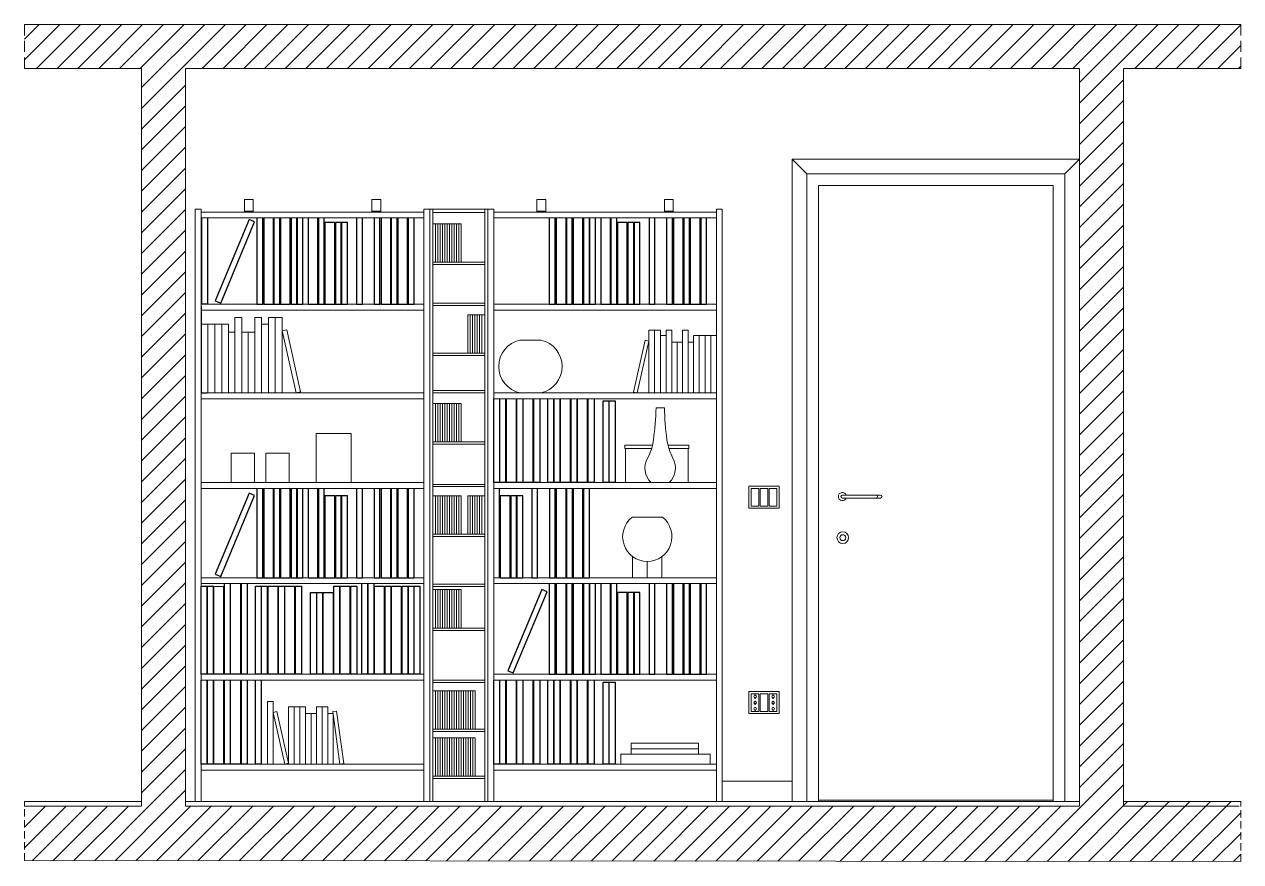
# Model space of a CAD drawing. Header units: millimetres. Extents: x 3592 to 4978, y 1078 to 1921.
# Drawn here: x 3592 to 4007, y 1629.5 to 1914.9 of the extents above; entities that cross this region are included whole.
import ezdxf

# ---------------------------------------------------------------- set-up
doc = ezdxf.new("R2010")
doc.units = ezdxf.units.MM
doc.header["$MEASUREMENT"] = 0
doc.linetypes.add('CONTINUA', pattern=[0])
doc.linetypes.add('HIDDEN', pattern=[0.375, 0.25, -0.125])
doc.layers.get('0').update_dxf_attribs({"plot": 0})
doc.layers.add('A-FURN', color=8, linetype='Continuous', lineweight=18)
doc.layers.add('ARREDI_attrezzature_furniture', color=254, linetype='Continuous', lineweight=9)
pattern_1 = [(45, (-15, 4e-05), (-3.535534, 3.535534), [])]

msp = doc.modelspace()

# ---------------------------------------------------------------- hatches: boundary and pattern name
at = {"layer": 'A-FURN'}
h = msp.add_hatch(dxfattribs=at)
h.set_pattern_fill('ANSI31', color=4, scale=39.999999)
h.set_pattern_definition(pattern_1)
h.paths.add_polyline_path([(4006.99, 1914.94), (3591.99, 1914.94), (3591.99, 1899.94), (3631.99, 1899.94), (3631.99, 1649.94), (3646.99, 1649.94), (3646.99, 1899.94), (3951.99, 1899.94), (3951.99, 1649.94), (3966.99, 1649.94), (3966.99, 1899.94), (4006.99, 1899.94)])
h = msp.add_hatch(dxfattribs=at)
h.set_pattern_fill('ANSI31', color=4, scale=39.999999)
h.set_pattern_definition(pattern_1)
h.paths.add_polyline_path([(4006.99, 1649.94), (3951.99, 1649.94), (3951.99, 1648.44), (3646.99, 1648.44), (3646.99, 1649.94), (3631.99, 1649.94), (3631.99, 1648.44), (3591.99, 1648.44), (3591.99, 1629.91), (4006.99, 1629.47)])

# ---------------------------------------------------------------- linework, layer by layer
at = {"color": 6}
for points in [[(3652.53, 1819.51), (3652.53, 1848.94)], [(3654.53, 1848.94), (3654.53, 1819.51), (3652.53, 1819.51)], [(3658.99, 1819.9), (3670.56, 1847.58), (3668.72, 1848.35), (3657.14, 1820.67), (3658.99, 1819.9)], [(3671.31, 1848.94), (3671.31, 1819.51), (3673.31, 1819.51)], [(3673.31, 1819.51), (3673.31, 1848.94)], [(3673.68, 1848.94), (3673.68, 1819.51), (3677.01, 1819.51)], [(3677.01, 1819.51), (3677.01, 1848.94)], [(3677.15, 1848.94), (3677.15, 1819.51), (3679.15, 1819.51)], [(3679.15, 1819.51), (3679.15, 1848.94)], [(3679.41, 1848.94), (3679.41, 1819.51), (3682.73, 1819.51)], [(3682.73, 1819.51), (3682.73, 1848.94)], [(3682.98, 1848.94), (3682.98, 1819.51), (3684.98, 1819.51)], [(3684.98, 1819.51), (3684.98, 1848.94)], [(3685.06, 1848.94), (3685.06, 1819.51), (3687.06, 1819.51)], [(3687.06, 1819.51), (3687.06, 1848.94)], [(3688.84, 1848.94), (3688.84, 1819.51), (3692.16, 1819.51)], [(3692.16, 1819.51), (3692.16, 1848.94)], [(3692.31, 1848.94), (3692.31, 1819.51), (3694.31, 1819.51)], [(3694.31, 1819.51), (3694.31, 1848.94)], [(3697.89, 1819.51), (3697.89, 1847.4), (3694.57, 1847.4), (3694.57, 1819.51), (3697.89, 1819.51)], [(3700.14, 1819.51), (3700.14, 1847.4), (3698.14, 1847.4), (3698.14, 1819.51), (3700.14, 1819.51)], [(3702.22, 1819.51), (3702.22, 1847.4), (3700.22, 1847.4), (3700.22, 1819.51), (3702.22, 1819.51)], [(3705.32, 1848.94), (3705.32, 1819.51), (3707.32, 1819.51)], [(3707.32, 1819.51), (3707.32, 1848.94)], [(3711.32, 1848.94), (3711.32, 1819.51), (3713.32, 1819.51)], [(3713.32, 1819.51), (3713.32, 1848.94)], [(3713.69, 1848.94), (3713.69, 1819.51), (3717.01, 1819.51)], [(3717.01, 1819.51), (3717.01, 1848.94)], [(3717.15, 1848.94), (3717.15, 1819.51), (3719.15, 1819.51)], [(3719.15, 1819.51), (3719.15, 1848.94)], [(3719.41, 1848.94), (3719.41, 1819.51), (3722.73, 1819.51)], [(3722.73, 1819.51), (3722.73, 1848.94)], [(3722.98, 1848.94), (3722.98, 1819.51), (3724.98, 1819.51)], [(3724.98, 1819.51), (3724.98, 1848.94)], [(3771.11, 1848.94), (3771.11, 1819.51), (3773.11, 1819.51)], [(3773.11, 1819.51), (3773.11, 1848.94)], [(3773.48, 1848.94), (3773.48, 1819.51), (3776.81, 1819.51)], [(3776.81, 1819.51), (3776.81, 1848.94)], [(3776.95, 1848.94), (3776.95, 1819.51), (3778.95, 1819.51)], [(3778.95, 1819.51), (3778.95, 1848.94)], [(3779.21, 1848.94), (3779.21, 1819.51), (3782.53, 1819.51)], [(3782.53, 1819.51), (3782.53, 1848.94)], [(3782.78, 1848.94), (3782.78, 1819.51), (3784.78, 1819.51)], [(3784.78, 1819.51), (3784.78, 1848.94)], [(3784.86, 1848.94), (3784.86, 1819.51), (3786.86, 1819.51)], [(3786.86, 1819.51), (3786.86, 1848.94)], [(3788.64, 1848.94), (3788.64, 1819.51), (3791.96, 1819.51)], [(3791.96, 1819.51), (3791.96, 1848.94)], [(3792.11, 1848.94), (3792.11, 1819.51), (3794.11, 1819.51)], [(3794.11, 1819.51), (3794.11, 1848.94)], [(3797.69, 1819.51), (3797.69, 1847.4), (3794.37, 1847.4), (3794.37, 1819.51), (3797.69, 1819.51)], [(3799.94, 1819.51), (3799.94, 1847.4), (3797.94, 1847.4), (3797.94, 1819.51), (3799.94, 1819.51)], [(3802.02, 1819.51), (3802.02, 1847.4), (3800.02, 1847.4), (3800.02, 1819.51), (3802.02, 1819.51)], [(3805.12, 1848.94), (3805.12, 1819.51), (3807.12, 1819.51)], [(3807.12, 1819.51), (3807.12, 1848.94)], [(3811.12, 1848.94), (3811.12, 1819.51), (3813.12, 1819.51)], [(3813.12, 1819.51), (3813.12, 1848.94)], [(3813.49, 1848.94), (3813.49, 1819.51), (3816.81, 1819.51)], [(3816.81, 1819.51), (3816.81, 1848.94)], [(3816.95, 1848.94), (3816.95, 1819.51), (3818.95, 1819.51)], [(3818.95, 1819.51), (3818.95, 1848.94)], [(3819.21, 1848.94), (3819.21, 1819.51), (3822.53, 1819.51)], [(3822.53, 1819.51), (3822.53, 1848.94)], [(3822.78, 1848.94), (3822.78, 1819.51), (3824.78, 1819.51)], [(3824.78, 1819.51), (3824.78, 1848.94)], [(3752.12, 1758.71), (3752.12, 1787.29)], [(3754.12, 1787.29), (3754.12, 1758.71), (3752.12, 1758.71)], [(3754.2, 1758.71), (3754.2, 1787.29)], [(3756.2, 1787.29), (3756.2, 1758.71), (3754.2, 1758.71)], [(3756.45, 1758.71), (3756.45, 1787.29)], [(3759.77, 1787.29), (3759.77, 1758.71), (3756.45, 1758.71)], [(3760.03, 1758.71), (3760.03, 1787.29)], [(3762.03, 1787.29), (3762.03, 1758.71), (3760.03, 1758.71)], [(3762.17, 1758.71), (3762.17, 1787.29)], [(3765.49, 1787.29), (3765.49, 1758.71), (3762.17, 1758.71)], [(3765.86, 1758.71), (3765.86, 1787.29)], [(3767.86, 1787.29), (3767.86, 1758.71), (3765.86, 1758.71)], [(3770.62, 1758.71), (3770.62, 1787.29)], [(3772.62, 1787.29), (3772.62, 1758.71), (3770.62, 1758.71)], [(3772.69, 1758.71), (3772.69, 1787.29)], [(3774.69, 1787.29), (3774.69, 1758.71), (3772.69, 1758.71)], [(3774.94, 1758.71), (3774.94, 1787.29)], [(3778.27, 1787.29), (3778.27, 1758.71), (3774.94, 1758.71)], [(3778.53, 1758.71), (3778.53, 1787.29)], [(3780.53, 1787.29), (3780.53, 1758.71), (3778.53, 1758.71)], [(3780.67, 1758.71), (3780.67, 1787.29)], [(3783.99, 1787.29), (3783.99, 1758.71), (3780.67, 1758.71)], [(3784.36, 1758.71), (3784.36, 1787.29)], [(3786.36, 1787.29), (3786.36, 1758.71), (3784.36, 1758.71)], [(3789.46, 1758.71), (3789.46, 1786.61), (3791.46, 1786.61), (3791.46, 1758.71), (3789.46, 1758.71)], [(3791.54, 1758.71), (3791.54, 1786.61), (3793.54, 1786.61), (3793.54, 1758.71), (3791.54, 1758.71)], [(3671.31, 1756.71), (3671.31, 1726.29), (3673.31, 1726.29)], [(3673.31, 1726.29), (3673.31, 1756.71)], [(3673.68, 1756.71), (3673.68, 1726.29), (3677.01, 1726.29)], [(3677.01, 1726.29), (3677.01, 1756.71)], [(3677.15, 1756.71), (3677.15, 1726.29), (3679.15, 1726.29)], [(3679.15, 1726.29), (3679.15, 1756.71)], [(3679.41, 1756.71), (3679.41, 1726.29), (3682.73, 1726.29)], [(3682.73, 1726.29), (3682.73, 1756.71)], [(3682.98, 1756.71), (3682.98, 1726.29), (3684.98, 1726.29)], [(3684.98, 1726.29), (3684.98, 1756.71)], [(3685.06, 1756.71), (3685.06, 1726.29), (3687.06, 1726.29)], [(3687.06, 1726.29), (3687.06, 1756.71)], [(3688.84, 1756.71), (3688.84, 1726.29), (3692.16, 1726.29)], [(3692.16, 1726.29), (3692.16, 1756.71)], [(3692.31, 1756.71), (3692.31, 1726.29), (3694.31, 1726.29)], [(3694.31, 1726.29), (3694.31, 1756.71)], [(3705.32, 1756.71), (3705.32, 1726.29), (3707.32, 1726.29)], [(3707.32, 1726.29), (3707.32, 1756.71)], [(3711.32, 1756.71), (3711.32, 1726.29), (3713.32, 1726.29)], [(3713.32, 1726.29), (3713.32, 1756.71)], [(3713.69, 1756.71), (3713.69, 1726.29), (3717.01, 1726.29)], [(3717.01, 1726.29), (3717.01, 1756.71)], [(3717.15, 1756.71), (3717.15, 1726.29), (3719.15, 1726.29)], [(3719.15, 1726.29), (3719.15, 1756.71)], [(3719.41, 1756.71), (3719.41, 1726.29), (3722.73, 1726.29)], [(3722.73, 1726.29), (3722.73, 1756.71)], [(3722.98, 1756.71), (3722.98, 1726.29), (3724.98, 1726.29)], [(3724.98, 1726.29), (3724.98, 1756.71)], [(3754.12, 1726.29), (3754.12, 1756.71)], [(3765.13, 1756.71), (3765.13, 1726.29), (3767.13, 1726.29)], [(3767.13, 1726.29), (3767.13, 1756.71)], [(3771.13, 1756.71), (3771.13, 1726.29), (3773.13, 1726.29)], [(3773.13, 1726.29), (3773.13, 1756.71)], [(3773.5, 1756.71), (3773.5, 1726.29), (3776.82, 1726.29)], [(3776.82, 1726.29), (3776.82, 1756.71)], [(3776.96, 1756.71), (3776.96, 1726.29), (3778.96, 1726.29)], [(3778.96, 1726.29), (3778.96, 1756.71)], [(3779.22, 1756.71), (3779.22, 1726.29), (3782.55, 1726.29)], [(3782.55, 1726.29), (3782.55, 1756.71)], [(3782.8, 1756.71), (3782.8, 1726.29), (3784.8, 1726.29)], [(3784.8, 1726.29), (3784.8, 1756.71)], [(3658.99, 1726.68), (3670.56, 1754.36), (3668.72, 1755.13), (3657.14, 1727.45), (3658.99, 1726.68)], [(3697.89, 1726.29), (3697.89, 1754.18), (3694.57, 1754.18), (3694.57, 1726.29), (3697.89, 1726.29)], [(3700.14, 1726.29), (3700.14, 1754.18), (3698.14, 1754.18), (3698.14, 1726.29), (3700.14, 1726.29)], [(3702.22, 1726.29), (3702.22, 1754.18), (3700.22, 1754.18), (3700.22, 1726.29), (3702.22, 1726.29)], [(3757.7, 1726.29), (3757.7, 1754.18), (3754.38, 1754.18), (3754.38, 1726.29), (3757.7, 1726.29)], [(3759.95, 1726.29), (3759.95, 1754.18), (3757.95, 1754.18), (3757.95, 1726.29), (3759.95, 1726.29)], [(3762.03, 1726.29), (3762.03, 1754.18), (3760.03, 1754.18), (3760.03, 1726.29), (3762.03, 1726.29)], [(3652.32, 1693.4), (3652.32, 1723.4), (3654.32, 1723.4), (3654.32, 1693.4), (3652.32, 1693.4)], [(3654.4, 1693.4), (3654.4, 1723.4), (3656.4, 1723.4), (3656.4, 1693.4), (3654.4, 1693.4)], [(3656.65, 1693.4), (3656.65, 1723.4), (3659.97, 1723.26), (3659.97, 1693.4), (3656.65, 1693.4)], [(3660.23, 1693.4), (3660.23, 1724.29)], [(3662.23, 1724.29), (3662.23, 1693.4), (3660.23, 1693.4)], [(3662.37, 1693.4), (3662.37, 1724.29)], [(3665.69, 1724.29), (3665.69, 1693.4), (3662.37, 1693.4)], [(3666.06, 1693.4), (3666.06, 1724.29)], [(3668.06, 1724.29), (3668.06, 1693.4), (3666.06, 1693.4)], [(3670.82, 1693.4), (3670.82, 1723.4), (3672.82, 1723.4), (3672.82, 1693.4), (3670.82, 1693.4)], [(3672.89, 1693.4), (3672.89, 1723.4), (3674.89, 1723.4), (3674.89, 1693.4), (3672.89, 1693.4)], [(3675.14, 1693.4), (3675.14, 1723.4), (3678.47, 1723.4), (3678.47, 1693.4), (3675.14, 1693.4)], [(3678.73, 1693.4), (3678.73, 1723.4), (3680.73, 1723.4), (3680.73, 1693.4), (3678.73, 1693.4)], [(3680.87, 1693.4), (3680.87, 1723.4), (3684.19, 1723.4), (3684.19, 1693.4), (3680.87, 1693.4)], [(3684.56, 1693.4), (3684.56, 1723.4), (3686.56, 1723.4), (3686.56, 1693.4), (3684.56, 1693.4)], [(3697.57, 1693.4), (3697.57, 1723.4), (3699.57, 1723.4), (3699.57, 1693.4), (3697.57, 1693.4)], [(3699.72, 1693.4), (3699.72, 1723.4), (3703.04, 1723.4), (3703.04, 1693.4), (3699.72, 1693.4)], [(3703.41, 1693.4), (3703.41, 1723.4), (3705.41, 1723.4), (3705.41, 1693.4), (3703.41, 1693.4)], [(3707.15, 1693.4), (3707.15, 1724.29)], [(3709.15, 1724.29), (3709.15, 1693.4), (3707.15, 1693.4)], [(3709.23, 1693.4), (3709.23, 1724.29)], [(3711.23, 1724.29), (3711.23, 1693.4), (3709.23, 1693.4)], [(3711.48, 1693.4), (3711.48, 1723.4), (3714.8, 1723.4), (3714.8, 1693.4), (3711.48, 1693.4)], [(3715.06, 1693.4), (3715.06, 1723.4), (3717.06, 1723.4), (3717.06, 1693.4), (3715.06, 1693.4)], [(3717.21, 1693.4), (3717.21, 1723.4), (3720.53, 1723.4), (3720.53, 1693.4), (3717.21, 1693.4)], [(3720.9, 1693.4), (3720.9, 1723.4), (3722.9, 1723.4), (3722.9, 1693.4), (3720.9, 1693.4)], [(3722.9, 1693.4), (3722.9, 1723.4), (3724.9, 1723.4), (3724.9, 1693.4), (3722.9, 1693.4)], [(3724.97, 1693.4), (3724.97, 1723.4), (3726.97, 1723.4), (3726.97, 1693.4), (3724.97, 1693.4)], [(3771.11, 1724.29), (3771.11, 1693.4), (3773.11, 1693.4)], [(3773.11, 1693.4), (3773.11, 1724.29)], [(3773.48, 1724.29), (3773.48, 1693.4), (3776.81, 1693.4)], [(3776.81, 1693.4), (3776.81, 1724.29)], [(3776.95, 1724.29), (3776.95, 1693.4), (3778.95, 1693.4)], [(3778.95, 1693.4), (3778.95, 1724.29)], [(3779.21, 1724.29), (3779.21, 1693.4), (3782.53, 1693.4)], [(3782.53, 1693.4), (3782.53, 1724.29)], [(3782.78, 1724.29), (3782.78, 1693.4), (3784.78, 1693.4)], [(3784.78, 1693.4), (3784.78, 1724.29)], [(3784.86, 1724.29), (3784.86, 1693.4), (3786.86, 1693.4)], [(3786.86, 1693.4), (3786.86, 1724.29)], [(3788.64, 1724.29), (3788.64, 1693.4), (3791.96, 1693.4)], [(3791.96, 1693.4), (3791.96, 1724.29)], [(3792.11, 1724.29), (3792.11, 1693.4), (3794.11, 1693.4)], [(3794.11, 1693.4), (3794.11, 1724.29)], [(3805.12, 1724.29), (3805.12, 1693.4), (3807.12, 1693.4)], [(3807.12, 1693.4), (3807.12, 1724.29)], [(3811.12, 1724.29), (3811.12, 1693.4), (3813.12, 1693.4)], [(3813.12, 1693.4), (3813.12, 1724.29)], [(3813.49, 1724.29), (3813.49, 1693.4), (3816.81, 1693.4)], [(3816.81, 1693.4), (3816.81, 1724.29)], [(3816.95, 1724.29), (3816.95, 1693.4), (3818.95, 1693.4)], [(3818.95, 1693.4), (3818.95, 1724.29)], [(3819.21, 1724.29), (3819.21, 1693.4), (3822.53, 1693.4)], [(3822.53, 1693.4), (3822.53, 1724.29)], [(3822.78, 1724.29), (3822.78, 1693.4), (3824.78, 1693.4)], [(3824.78, 1693.4), (3824.78, 1724.29)], [(3689.66, 1693.4), (3689.66, 1721.29), (3691.66, 1721.29), (3691.66, 1693.4), (3689.66, 1693.4)], [(3691.74, 1693.4), (3691.74, 1721.29), (3693.74, 1721.29), (3693.74, 1693.4), (3691.74, 1693.4)], [(3693.99, 1693.4), (3693.99, 1721.29), (3697.31, 1721.29), (3697.31, 1693.4), (3693.99, 1693.4)], [(3758.79, 1693.79), (3770.36, 1721.47), (3768.52, 1722.24), (3756.94, 1694.56), (3758.79, 1693.79)], [(3797.69, 1693.4), (3797.69, 1721.29), (3794.37, 1721.29), (3794.37, 1693.4), (3797.69, 1693.4)], [(3799.94, 1693.4), (3799.94, 1721.29), (3797.94, 1721.29), (3797.94, 1693.4), (3799.94, 1693.4)], [(3802.02, 1693.4), (3802.02, 1721.29), (3800.02, 1721.29), (3800.02, 1693.4), (3802.02, 1693.4)], [(3652.32, 1662.71), (3652.32, 1691.4)], [(3654.32, 1691.4), (3654.32, 1662.71), (3652.32, 1662.71)], [(3654.4, 1662.71), (3654.4, 1691.4)], [(3656.4, 1691.4), (3656.4, 1662.71), (3654.4, 1662.71)], [(3656.65, 1662.71), (3656.65, 1691.4)], [(3659.97, 1691.4), (3659.97, 1662.71), (3656.65, 1662.71)], [(3660.23, 1662.71), (3660.23, 1691.4)], [(3662.23, 1691.4), (3662.23, 1662.71), (3660.23, 1662.71)], [(3662.37, 1662.71), (3662.37, 1691.4)], [(3665.69, 1691.4), (3665.69, 1662.71), (3662.37, 1662.71)], [(3666.06, 1662.71), (3666.06, 1691.4)], [(3668.06, 1691.4), (3668.06, 1662.71), (3666.06, 1662.71)], [(3670.82, 1662.71), (3670.82, 1691.4)], [(3672.82, 1691.4), (3672.82, 1662.71), (3670.82, 1662.71)], [(3672.89, 1662.71), (3672.89, 1691.4)], [(3752.12, 1662.71), (3752.12, 1691.4)], [(3754.12, 1691.4), (3754.12, 1662.71), (3752.12, 1662.71)], [(3754.2, 1662.71), (3754.2, 1691.4)], [(3756.2, 1691.4), (3756.2, 1662.71), (3754.2, 1662.71)], [(3756.45, 1662.71), (3756.45, 1691.4)], [(3759.77, 1691.4), (3759.77, 1662.71), (3756.45, 1662.71)], [(3760.03, 1662.71), (3760.03, 1691.4)], [(3762.03, 1691.4), (3762.03, 1662.71), (3760.03, 1662.71)], [(3762.17, 1662.71), (3762.17, 1691.4)], [(3765.49, 1691.4), (3765.49, 1662.71), (3762.17, 1662.71)], [(3765.86, 1662.71), (3765.86, 1691.4)], [(3767.86, 1691.4), (3767.86, 1662.71), (3765.86, 1662.71)], [(3770.62, 1662.71), (3770.62, 1691.4)], [(3772.62, 1691.4), (3772.62, 1662.71), (3770.62, 1662.71)], [(3772.69, 1662.71), (3772.69, 1691.4)], [(3774.69, 1691.4), (3774.69, 1662.71), (3772.69, 1662.71)], [(3774.94, 1662.71), (3774.94, 1691.4)], [(3778.27, 1691.4), (3778.27, 1662.71), (3774.94, 1662.71)], [(3778.53, 1662.71), (3778.53, 1691.4)], [(3780.53, 1691.4), (3780.53, 1662.71), (3778.53, 1662.71)], [(3780.67, 1662.71), (3780.67, 1691.4)], [(3783.99, 1691.4), (3783.99, 1662.71), (3780.67, 1662.71)], [(3784.36, 1662.71), (3784.36, 1691.4)], [(3786.36, 1691.4), (3786.36, 1662.71), (3784.36, 1662.71)], [(3789.46, 1662.71), (3789.46, 1690.61), (3791.46, 1690.61), (3791.46, 1662.71), (3789.46, 1662.71)], [(3791.54, 1662.71), (3791.54, 1690.61), (3793.54, 1690.61), (3793.54, 1662.71), (3791.54, 1662.71)]]:
    msp.add_lwpolyline(points, dxfattribs=at)
at = {"color": 3}
msp.add_lwpolyline([(3652.32, 1818.72), (3652.32, 1789.29), (3654.32, 1789.29)], dxfattribs=at)
at = {"layer": 'A-FURN', "color": 5}
for p, q in [((3591.99, 1914.94), (4006.99, 1914.94)), ((3591.99, 1899.94), (3631.99, 1899.94)), ((3631.99, 1648.44), (3631.99, 1899.94)), ((3646.99, 1899.94), (3951.99, 1899.94)), ((3646.99, 1648.44), (3646.99, 1899.94)), ((3951.99, 1899.94), (3951.99, 1648.44)), ((3966.99, 1899.94), (4006.99, 1899.94)), ((3966.99, 1648.44), (3966.99, 1899.94)), ((3591.99, 1648.44), (3631.99, 1648.44)), ((3646.99, 1648.44), (3951.99, 1648.44)), ((3966.99, 1648.44), (4006.43, 1648.44)), ((3591.99, 1629.91), (4006.99, 1629.47))]:
    msp.add_line(p, q, dxfattribs=at)
at = {"layer": 'A-FURN', "color": 5, "linetype": 'HIDDEN', "ltscale": 15}
for p, q in [((3591.99, 1899.94), (3591.99, 1914.94)), ((4006.99, 1899.94), (4006.99, 1914.94))]:
    msp.add_line(p, q, dxfattribs=at)
at = {"layer": 'A-FURN', "color": 7}
for p, q in [((3853.99, 1649.94), (3853.99, 1868.94)), ((3951.99, 1868.94), (3853.99, 1868.94)), ((3951.99, 1649.94), (3951.99, 1868.94))]:
    msp.add_line(p, q, dxfattribs=at)
at = {"layer": 'A-FURN', "color": 3}
for p, q in [((3858.99, 1863.94), (3853.99, 1868.94)), ((3946.99, 1863.94), (3951.99, 1868.94)), ((3858.99, 1649.94), (3858.99, 1863.94)), ((3858.99, 1863.94), (3946.99, 1863.94)), ((3946.99, 1649.94), (3946.99, 1863.94)), ((3862.99, 1649.94), (3862.99, 1859.94)), ((3862.99, 1859.94), (3942.99, 1859.94)), ((3942.99, 1649.94), (3942.99, 1859.94)), ((3652.32, 1851.94), (3650.32, 1851.94)), ((3752.12, 1851.94), (3728.32, 1851.94)), ((3730.32, 1649.94), (3730.32, 1851.94)), ((3731.32, 1649.94), (3731.32, 1851.94)), ((3749.12, 1851.94), (3749.12, 1649.94)), ((3731.32, 1850.84), (3749.12, 1850.84)), ((3749.12, 1833.83), (3731.32, 1833.83)), ((3731.32, 1833.04), (3749.12, 1833.04)), ((3749.12, 1819.83), (3731.32, 1819.83)), ((3731.32, 1819.04), (3749.12, 1819.04)), ((3749.12, 1802.83), (3731.32, 1802.83)), ((3731.32, 1802.04), (3749.12, 1802.04)), ((3749.12, 1790.11), (3731.32, 1790.11)), ((3731.32, 1789.32), (3749.12, 1789.32)), ((3749.12, 1772.61), (3731.32, 1772.61)), ((3731.32, 1771.82), (3749.12, 1771.82)), ((3749.12, 1758.11), (3731.32, 1758.11)), ((3731.32, 1757.32), (3749.12, 1757.32)), ((3749.12, 1741.11), (3731.32, 1741.11)), ((3731.32, 1740.32), (3749.12, 1740.32)), ((3749.12, 1724.11), (3731.32, 1724.11)), ((3731.32, 1723.32), (3749.12, 1723.32)), ((3749.12, 1709.11), (3731.32, 1709.11)), ((3731.32, 1708.32), (3749.12, 1708.32)), ((3749.12, 1691.36), (3731.32, 1691.36)), ((3731.32, 1690.57), (3749.12, 1690.57)), ((3749.12, 1674.61), (3731.32, 1674.61)), ((3731.32, 1673.82), (3749.12, 1673.82)), ((3749.12, 1658.61), (3731.32, 1658.61)), ((3731.32, 1657.82), (3749.12, 1657.82)), ((3591.99, 1649.94), (3631.99, 1649.94)), ((3646.99, 1649.94), (3951.99, 1649.94)), ((3862.99, 1650.44), (3942.99, 1650.44)), ((3966.99, 1649.94), (4006.99, 1649.94))]:
    msp.add_line(p, q, dxfattribs=at)
at = {"layer": 'A-FURN', "color": 3, "linetype": 'CONTINUA', "ltscale": 0.02}
for p, q in [((3667.07, 1851.24), (3667.07, 1855.24)), ((3667.07, 1855.24), (3670.07, 1855.24)), ((3670.07, 1850.94), (3670.07, 1855.24)), ((3710.57, 1850.94), (3710.57, 1855.24)), ((3713.57, 1855.24), (3710.57, 1855.24)), ((3713.57, 1851.24), (3713.57, 1855.24)), ((3766.87, 1851.24), (3766.87, 1855.24)), ((3766.87, 1855.24), (3769.87, 1855.24)), ((3769.87, 1850.94), (3769.87, 1855.24)), ((3810.37, 1850.94), (3810.37, 1855.24)), ((3813.37, 1855.24), (3810.37, 1855.24)), ((3813.37, 1851.24), (3813.37, 1855.24)), ((3667.07, 1850.94), (3667.07, 1851.24)), ((3667.07, 1851.24), (3670.07, 1851.24)), ((3667.07, 1850.94), (3670.07, 1850.94)), ((3713.57, 1851.24), (3710.57, 1851.24)), ((3713.57, 1850.94), (3710.57, 1850.94)), ((3713.57, 1850.94), (3713.57, 1851.24)), ((3766.87, 1850.94), (3766.87, 1851.24)), ((3766.87, 1851.24), (3769.87, 1851.24)), ((3766.87, 1850.94), (3769.87, 1850.94)), ((3813.37, 1851.24), (3810.37, 1851.24)), ((3813.37, 1850.94), (3810.37, 1850.94)), ((3813.37, 1850.94), (3813.37, 1851.24))]:
    msp.add_line(p, q, dxfattribs=at)
at = {"layer": 'A-FURN', "color": 3, "linetype": 'CONTINUA', "ltscale": 0.1}
for p, q in [((3650.32, 1851.94), (3650.32, 1649.94)), ((3652.32, 1851.94), (3652.32, 1649.94)), ((3652.32, 1850.94), (3728.32, 1850.94)), ((3728.32, 1851.94), (3728.32, 1649.94)), ((3730.32, 1851.94), (3728.32, 1851.94)), ((3730.32, 1851.94), (3730.32, 1662.71)), ((3730.32, 1851.94), (3730.32, 1649.94)), ((3752.12, 1851.94), (3750.12, 1851.94)), ((3750.12, 1851.94), (3750.12, 1649.94)), ((3752.12, 1851.94), (3752.12, 1649.94)), ((3752.12, 1850.94), (3828.12, 1850.94)), ((3828.12, 1851.94), (3828.12, 1649.94)), ((3830.12, 1851.94), (3828.12, 1851.94)), ((3830.12, 1851.94), (3830.12, 1649.94)), ((3652.32, 1848.94), (3728.32, 1848.94)), ((3752.12, 1848.94), (3828.12, 1848.94)), ((3728.32, 1819.51), (3652.32, 1819.51)), ((3828.12, 1819.51), (3752.12, 1819.51)), ((3728.32, 1817.51), (3652.32, 1817.51)), ((3828.12, 1817.51), (3752.12, 1817.51)), ((3728.32, 1789.29), (3652.32, 1789.29)), ((3828.12, 1789.29), (3752.12, 1789.29)), ((3728.32, 1787.29), (3652.32, 1787.29)), ((3828.12, 1787.29), (3752.12, 1787.29)), ((3728.32, 1758.71), (3652.32, 1758.71)), ((3728.32, 1756.71), (3652.32, 1756.71)), ((3828.12, 1758.71), (3752.12, 1758.71)), ((3828.12, 1756.71), (3752.12, 1756.71)), ((3728.32, 1726.29), (3652.32, 1726.29)), ((3728.32, 1724.29), (3652.32, 1724.29)), ((3828.12, 1726.29), (3752.12, 1726.29)), ((3828.12, 1724.29), (3752.12, 1724.29)), ((3728.32, 1693.4), (3652.32, 1693.4)), ((3828.12, 1693.4), (3752.12, 1693.4)), ((3728.32, 1691.4), (3652.32, 1691.4)), ((3828.12, 1691.4), (3752.12, 1691.4)), ((3728.32, 1662.71), (3652.32, 1662.71)), ((3728.32, 1660.71), (3652.32, 1660.71)), ((3828.12, 1662.71), (3752.12, 1662.71)), ((3828.12, 1660.71), (3752.12, 1660.71)), ((3830.12, 1656.94), (3853.99, 1656.94))]:
    msp.add_line(p, q, dxfattribs=at)
at = {"layer": 'A-FURN', "color": 6}
for p, q in [((3731.53, 1846.94), (3741.02, 1846.94)), ((3732.22, 1846.94), (3732.22, 1833.83)), ((3733.02, 1846.94), (3733.02, 1833.83)), ((3733.82, 1846.94), (3733.82, 1833.83)), ((3734.62, 1846.94), (3734.62, 1833.83)), ((3735.42, 1846.94), (3735.42, 1833.83)), ((3736.22, 1846.94), (3736.22, 1833.83)), ((3737.02, 1846.94), (3737.02, 1833.83)), ((3737.82, 1846.94), (3737.82, 1833.83)), ((3738.62, 1846.94), (3738.62, 1833.83)), ((3739.42, 1846.94), (3739.42, 1833.83)), ((3740.22, 1846.94), (3740.22, 1833.83)), ((3741.02, 1846.94), (3741.02, 1833.83)), ((3743.32, 1815.94), (3743.32, 1802.83)), ((3743.32, 1815.94), (3748.92, 1815.94)), ((3744.12, 1815.94), (3744.12, 1802.83)), ((3744.92, 1815.94), (3744.92, 1802.83)), ((3745.72, 1815.94), (3745.72, 1802.83)), ((3746.52, 1815.94), (3746.52, 1802.83)), ((3747.32, 1815.94), (3747.32, 1802.83)), ((3748.12, 1815.94), (3748.12, 1802.83)), ((3731.53, 1785.71), (3741.02, 1785.71)), ((3732.22, 1785.71), (3732.22, 1772.61)), ((3733.02, 1785.71), (3733.02, 1772.61)), ((3733.82, 1785.71), (3733.82, 1772.61)), ((3734.62, 1785.71), (3734.62, 1772.61)), ((3735.42, 1785.71), (3735.42, 1772.61)), ((3736.22, 1785.71), (3736.22, 1772.61)), ((3737.02, 1785.71), (3737.02, 1772.61)), ((3737.82, 1785.71), (3737.82, 1772.61)), ((3738.62, 1785.71), (3738.62, 1772.61)), ((3739.42, 1785.71), (3739.42, 1772.61)), ((3740.22, 1785.71), (3740.22, 1772.61)), ((3741.02, 1785.71), (3741.02, 1772.61)), ((3691.55, 1758.71), (3691.55, 1775.43)), ((3691.55, 1775.43), (3703.51, 1775.43)), ((3703.51, 1775.43), (3703.51, 1758.71)), ((3662.52, 1758.71), (3662.52, 1768.71)), ((3662.52, 1768.71), (3670.52, 1768.71)), ((3670.52, 1758.71), (3670.52, 1768.71)), ((3674.38, 1758.71), (3674.38, 1768.71)), ((3674.38, 1768.71), (3682.38, 1768.71)), ((3682.38, 1758.71), (3682.38, 1768.71)), ((3731.53, 1754.21), (3741.02, 1754.21)), ((3732.22, 1754.21), (3732.22, 1741.11)), ((3733.02, 1754.21), (3733.02, 1741.11)), ((3733.82, 1754.21), (3733.82, 1741.11)), ((3734.62, 1754.21), (3734.62, 1741.11)), ((3735.42, 1754.21), (3735.42, 1741.11)), ((3736.22, 1754.21), (3736.22, 1741.11)), ((3737.02, 1754.21), (3737.02, 1741.11)), ((3737.82, 1754.21), (3737.82, 1741.11)), ((3738.62, 1754.21), (3738.62, 1741.11)), ((3739.42, 1754.21), (3739.42, 1741.11)), ((3740.22, 1754.21), (3740.22, 1741.11)), ((3741.02, 1754.21), (3741.02, 1741.11)), ((3743.32, 1754.21), (3743.32, 1741.11)), ((3743.32, 1754.21), (3748.92, 1754.21)), ((3744.12, 1754.21), (3744.12, 1741.11)), ((3744.92, 1754.21), (3744.92, 1741.11)), ((3745.72, 1754.21), (3745.72, 1741.11)), ((3746.52, 1754.21), (3746.52, 1741.11)), ((3747.32, 1754.21), (3747.32, 1741.11)), ((3748.12, 1754.21), (3748.12, 1741.11)), ((3799.37, 1746.88), (3809.71, 1746.88)), ((3799.54, 1733.5), (3799.54, 1726.29)), ((3804.54, 1731.85), (3804.54, 1726.29)), ((3809.54, 1733.5), (3809.54, 1726.29)), ((3731.32, 1722.21), (3741.02, 1722.21)), ((3732.22, 1722.21), (3732.22, 1709.11)), ((3733.02, 1722.21), (3733.02, 1709.11)), ((3733.82, 1722.21), (3733.82, 1709.11)), ((3734.62, 1722.21), (3734.62, 1709.11)), ((3735.42, 1722.21), (3735.42, 1709.11)), ((3736.22, 1722.21), (3736.22, 1709.11)), ((3737.02, 1722.21), (3737.02, 1709.11)), ((3737.82, 1722.21), (3737.82, 1709.11)), ((3738.62, 1722.21), (3738.62, 1709.11)), ((3739.42, 1722.21), (3739.42, 1709.11)), ((3740.22, 1722.21), (3740.22, 1709.11)), ((3741.02, 1722.21), (3741.02, 1709.11)), ((3745.82, 1687.71), (3731.42, 1687.71)), ((3732.22, 1687.71), (3732.22, 1674.61)), ((3733.02, 1687.71), (3733.02, 1674.61)), ((3733.82, 1687.71), (3733.82, 1674.61)), ((3734.62, 1687.71), (3734.62, 1674.61)), ((3735.42, 1687.71), (3735.42, 1674.61)), ((3736.22, 1687.71), (3736.22, 1674.61)), ((3737.02, 1687.71), (3737.02, 1674.61)), ((3737.82, 1687.71), (3737.82, 1674.61)), ((3738.62, 1687.71), (3738.62, 1674.61)), ((3739.42, 1687.71), (3739.42, 1674.61)), ((3740.22, 1687.71), (3740.22, 1674.61)), ((3741.02, 1687.71), (3741.02, 1674.61)), ((3741.02, 1687.71), (3741.02, 1674.61)), ((3741.82, 1687.71), (3741.82, 1674.61)), ((3742.62, 1687.71), (3742.62, 1674.61)), ((3743.42, 1687.71), (3743.42, 1674.61)), ((3744.22, 1687.71), (3744.22, 1674.61)), ((3745.02, 1687.71), (3745.02, 1674.61)), ((3745.82, 1687.71), (3745.82, 1674.61)), ((3731.53, 1671.71), (3745.82, 1671.71)), ((3732.22, 1671.71), (3732.22, 1658.61)), ((3733.02, 1671.71), (3733.02, 1658.61)), ((3733.82, 1671.71), (3733.82, 1658.61)), ((3734.62, 1671.71), (3734.62, 1658.61)), ((3735.42, 1671.71), (3735.42, 1658.61)), ((3736.22, 1671.71), (3736.22, 1658.61)), ((3737.02, 1671.71), (3737.02, 1658.61)), ((3737.82, 1671.71), (3737.82, 1658.61)), ((3738.62, 1671.71), (3738.62, 1658.61)), ((3739.42, 1671.71), (3739.42, 1658.61)), ((3740.22, 1671.71), (3740.22, 1658.61)), ((3741.02, 1671.71), (3741.02, 1658.61)), ((3741.02, 1671.71), (3741.02, 1658.61)), ((3741.82, 1671.71), (3741.82, 1658.61)), ((3742.62, 1671.71), (3742.62, 1658.61)), ((3743.42, 1671.71), (3743.42, 1658.61)), ((3744.22, 1671.71), (3744.22, 1658.61)), ((3745.02, 1671.71), (3745.02, 1658.61)), ((3745.82, 1671.71), (3745.82, 1658.61))]:
    msp.add_line(p, q, dxfattribs=at)
at = {"layer": 'A-FURN', "color": 7, "linetype": 'CONTINUA', "ltscale": 0.1}
msp.add_line((3730.32, 1662.71), (3730.32, 1649.94), dxfattribs=at)
at = {"layer": 'A-FURN', "color": 5, "linetype": 'HIDDEN', "ltscale": 10}
for p, q in [((3591.99, 1629.91), (3591.99, 1649.94)), ((4006.99, 1629.47), (4006.99, 1649.94))]:
    msp.add_line(p, q, dxfattribs=at)
at = {"layer": 'A-FURN', "color": 6}
for points in [[(3839.23, 1757.44), (3849.54, 1757.44), (3849.54, 1749.94), (3839.23, 1749.94)], [(3839.97, 1756.67), (3842.63, 1756.67), (3842.63, 1750.64), (3839.97, 1750.64)], [(3843.04, 1756.67), (3845.7, 1756.67), (3845.7, 1750.64), (3843.04, 1750.64)], [(3846.1, 1756.67), (3848.76, 1756.67), (3848.76, 1750.64), (3846.1, 1750.64)], [(3839.23, 1687.44), (3849.54, 1687.44), (3849.54, 1679.94), (3839.23, 1679.94)], [(3839.97, 1686.67), (3842.63, 1686.67), (3842.63, 1680.64), (3839.97, 1680.64)], [(3843.04, 1686.67), (3845.7, 1686.67), (3845.7, 1680.64), (3843.04, 1680.64)], [(3846.1, 1686.67), (3848.76, 1686.67), (3848.76, 1680.64), (3846.1, 1680.64)]]:
    msp.add_lwpolyline(points, close=True, dxfattribs=at)
at = {"layer": 'A-FURN', "color": 3}
msp.add_lwpolyline([(3884.11, 1754.44, -1), (3884.11, 1753.44), (3871.11, 1753.44, -1), (3871.11, 1754.44)], format="xyb", close=True, dxfattribs=at)
for radius in [2, 1]:
    msp.add_circle((3871.24, 1739.94), radius, dxfattribs=at)
for centre, radius, start, end in [((3871.11, 1753.94), 1.38, 21.3169, 338.6831), ((3882.61, 1753.94), 0.5, 270, 90)]:
    msp.add_arc(centre, radius, start, end, dxfattribs=at)
at = {"layer": 'A-FURN', "color": 6}
for centre, radius, start, end in [((3804.54, 1740.25), 8.41, 127.9714, 52.0286), ((3841.34, 1685.73), 0.402, 113.3666, 246.2003), ((3841.34, 1685.73), 0.402, 294.3243, 66.1088), ((3847.48, 1685.73), 0.402, 113.3666, 246.2003), ((3847.48, 1685.73), 0.402, 294.3243, 66.1088), ((3841.34, 1683.67), 0.402, 113.3666, 246.2003), ((3841.34, 1681.56), 0.402, 113.3666, 246.2003), ((3841.34, 1683.67), 0.402, 294.3243, 66.1088), ((3841.34, 1681.56), 0.402, 294.3243, 66.1088), ((3847.48, 1683.67), 0.402, 113.3666, 246.2003), ((3847.48, 1681.56), 0.402, 113.3666, 246.2003), ((3847.48, 1683.67), 0.402, 294.3243, 66.1088), ((3847.48, 1681.56), 0.402, 294.3243, 66.1088)]:
    msp.add_arc(centre, radius, start, end, dxfattribs=at)
for centre, start_param, end_param in [((3841.35, 1685.72), 8.545266, 10.307697), ((3841.35, 1685.72), 5.42058, 7.142383), ((3847.48, 1685.72), 5.42058, 7.142383), ((3847.48, 1685.72), 8.545266, 10.307697), ((3841.35, 1683.67), 8.545266, 10.307697), ((3841.35, 1681.56), 8.545266, 10.307697), ((3841.35, 1683.67), 5.42058, 7.142383), ((3841.35, 1681.56), 5.42058, 7.142383), ((3847.48, 1683.67), 5.42058, 7.142383), ((3847.48, 1683.67), 8.545266, 10.307697), ((3847.48, 1681.56), 5.42058, 7.142383), ((3847.48, 1681.56), 8.545266, 10.307697)]:
    msp.add_ellipse(centre, major_axis=(0, 0.571), ratio=0.372094, start_param=start_param, end_param=end_param, dxfattribs=at)
at = {"layer": 'ARREDI_attrezzature_furniture', "color": 6}
for points in [[(3663.85, 1789.29), (3666.19, 1789.29), (3666.19, 1814.95), (3663.85, 1814.95)], [(3670.6, 1789.29), (3672.94, 1789.29), (3672.94, 1814.95), (3670.6, 1814.95)], [(3675.27, 1789.29), (3677.62, 1789.29), (3677.62, 1814.95), (3675.27, 1814.95)], [(3677.62, 1789.29), (3679.97, 1789.29), (3679.97, 1814.95), (3677.62, 1814.95)], [(3652.32, 1789.29), (3654.65, 1789.29), (3654.65, 1812.74), (3652.32, 1812.74)], [(3654.65, 1789.29), (3656.98, 1789.29), (3656.98, 1812.74), (3654.65, 1812.74)], [(3656.98, 1789.29), (3659.32, 1789.29), (3659.32, 1812.74), (3656.98, 1812.74)], [(3659.32, 1789.29), (3661.65, 1789.29), (3661.65, 1812.74), (3659.32, 1812.74)], [(3661.65, 1789.29), (3663.85, 1789.29), (3663.85, 1810.03), (3661.65, 1810.03)], [(3666.19, 1789.29), (3668.4, 1789.29), (3668.4, 1810.03), (3666.19, 1810.03)], [(3668.4, 1789.29), (3670.6, 1789.29), (3670.6, 1810.03), (3668.4, 1810.03)], [(3672.94, 1789.29), (3675.27, 1789.29), (3675.27, 1812.74), (3672.94, 1812.74)], [(3684.72, 1789.29), (3686.26, 1789.64), (3681.51, 1810.81), (3679.97, 1810.47)], [(3807.04, 1789.29), (3805.08, 1789.29), (3805.08, 1810.67), (3807.04, 1810.67)], [(3808.99, 1789.29), (3807.04, 1789.29), (3807.04, 1810.67), (3808.99, 1810.67)], [(3812.89, 1789.29), (3810.94, 1789.29), (3810.94, 1810.67), (3812.89, 1810.67)], [(3818.51, 1789.29), (3816.56, 1789.29), (3816.56, 1810.67), (3818.51, 1810.67)], [(3801.12, 1789.29), (3799.84, 1789.58), (3803.8, 1807.23), (3805.08, 1806.94)], [(3810.94, 1789.29), (3808.99, 1789.29), (3808.99, 1808.83), (3810.94, 1808.83)], [(3814.72, 1789.29), (3812.89, 1789.29), (3812.89, 1806.58), (3814.72, 1806.58)], [(3816.56, 1789.29), (3814.72, 1789.29), (3814.72, 1806.58), (3816.56, 1806.58)], [(3820.35, 1789.29), (3818.51, 1789.29), (3818.51, 1806.58), (3820.35, 1806.58)], [(3822.29, 1789.29), (3820.35, 1789.29), (3820.35, 1808.83), (3822.29, 1808.83)], [(3824.23, 1789.29), (3822.29, 1789.29), (3822.29, 1808.83), (3824.23, 1808.83)], [(3826.18, 1789.29), (3824.23, 1789.29), (3824.23, 1808.83), (3826.18, 1808.83)], [(3828.12, 1789.29), (3826.18, 1789.29), (3826.18, 1808.83), (3828.12, 1808.83)], [(3674.94, 1662.71), (3676.9, 1662.71), (3676.9, 1684.09), (3674.94, 1684.09)], [(3682.14, 1662.71), (3684.08, 1662.71), (3684.08, 1682.25), (3682.14, 1682.25)], [(3684.08, 1662.71), (3686.03, 1662.71), (3686.03, 1682.25), (3684.08, 1682.25)], [(3686.03, 1662.71), (3687.97, 1662.71), (3687.97, 1682.25), (3686.03, 1682.25)], [(3691.64, 1662.71), (3693.58, 1662.71), (3693.58, 1682.25), (3691.64, 1682.25)], [(3693.58, 1662.71), (3695.52, 1662.71), (3695.52, 1682.25), (3693.58, 1682.25)], [(3699.69, 1662.71), (3700.99, 1662.89), (3698.52, 1680.81), (3697.22, 1680.63)], [(3680.86, 1662.71), (3682.14, 1663), (3678.18, 1680.65), (3676.9, 1680.36)], [(3687.97, 1662.71), (3689.8, 1662.71), (3689.8, 1680), (3687.97, 1680)], [(3689.8, 1662.71), (3691.64, 1662.71), (3691.64, 1680), (3689.8, 1680)], [(3695.52, 1662.71), (3697.36, 1662.71), (3697.36, 1680), (3695.52, 1680)], [(3821.95, 1667.95), (3798.98, 1667.95), (3798.98, 1669.81), (3821.95, 1669.81)], [(3825.98, 1662.71), (3795.55, 1662.71), (3795.55, 1666.09), (3825.98, 1666.09)], [(3821.95, 1666.09), (3798.98, 1666.09), (3798.98, 1667.95), (3821.95, 1667.95)]]:
    msp.add_lwpolyline(points, close=True, dxfattribs=at)
for points in [[(3768.26, 1807.29), (3761.06, 1807.29, 0.8), (3761.06, 1789.29), (3768.26, 1789.29, 0.8)], [(3813.27, 1767.06, -0.097042), (3811.25, 1773.43, -0.028938), (3810.38, 1784.17), (3807.51, 1784.17, -0.028938), (3806.64, 1773.43, -0.097042), (3804.62, 1767.06, 0.342723), (3805.88, 1758.71), (3812.01, 1758.71, 0.342723)]]:
    msp.add_lwpolyline(points, format="xyb", close=True, dxfattribs=at)
for points in [[(3806.31, 1771.48), (3796.82, 1771.48), (3796.82, 1770.34), (3806, 1770.34)], [(3811.89, 1770.34), (3818.45, 1770.34), (3818.45, 1758.71), (3797.1, 1758.71), (3797.1, 1770.34), (3806, 1770.34)], [(3811.89, 1770.34), (3818.74, 1770.34), (3818.74, 1771.48), (3811.58, 1771.48)]]:
    msp.add_lwpolyline(points, dxfattribs=at)

doc.saveas('drawing.dxf')
